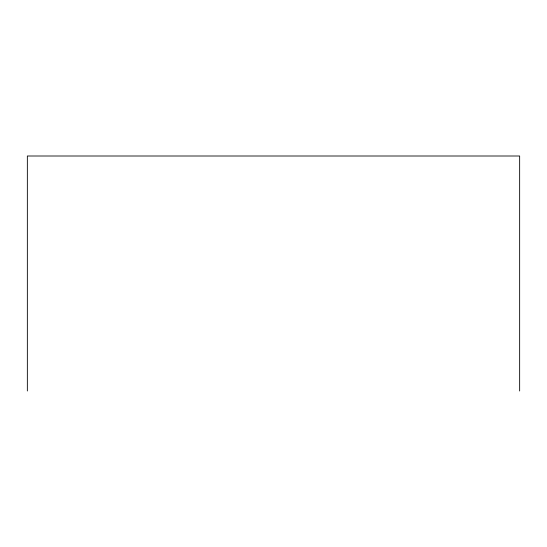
<?xml version="1.0" encoding="UTF-8"?>
<svg xmlns="http://www.w3.org/2000/svg" width="547" height="547" viewBox="0 0 547 547"><rect width="100%" height="100%" fill="white"/><g stroke="black" fill="none" stroke-linecap="round" stroke-linejoin="round"><path stroke-width="0.82" d="M519.65 390.996L519.65 156.004L27.35 156.004L27.35 390.996"/></g></svg>
